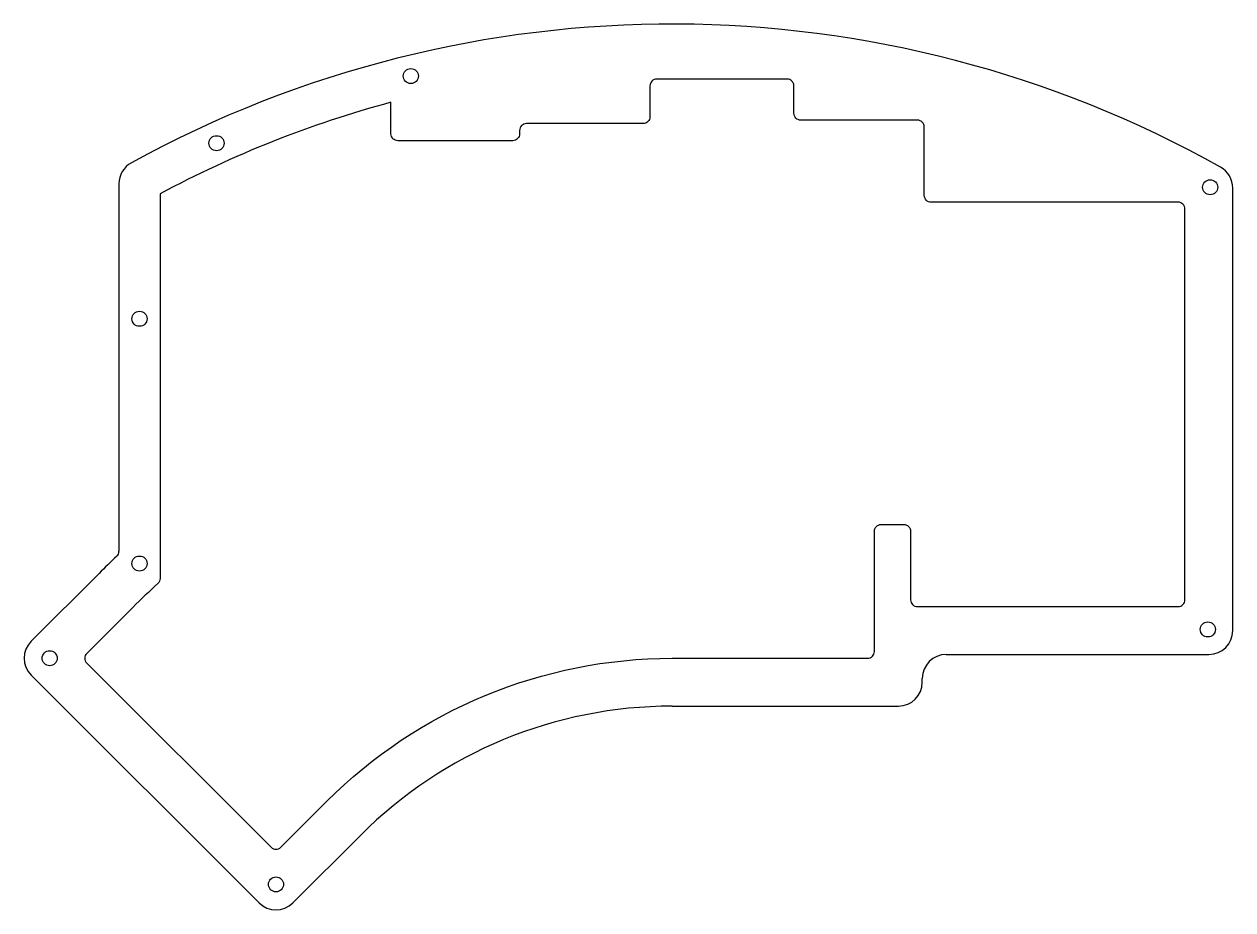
# Model space of a CAD drawing. Header units: millimetres. Extents: x -140 to 37, y -55 to 75.
import ezdxf

# ---------------------------------------------------------------- set-up
doc = ezdxf.new("R2010")
doc.units = ezdxf.units.MM
doc.layers.get('0').update_dxf_attribs({"linetype": 'CONTINUOUS'})

msp = doc.modelspace()

# ---------------------------------------------------------------- linework, layer by layer
for p, q in [((-126.23, 51.31), (-126.23, -2.44)), ((36.57, -14.03), (36.57, 50.69)), ((-129.14, -5.69), (-139.06, -15.61)), ((-5.31, -17.53), (33.07, -17.53)), ((-139.06, -20.55), (-105.75, -53.86)), ((-8.81, -21.59), (-8.81, -21.03)), ((-45.39, -25.09), (-12.31, -25.09)), ((-100.81, -53.86), (-90.89, -43.94))]:
    msp.add_line(p, q)
msp.add_lwpolyline([(-15.81, 0.48, -0.414214), (-14.81, 1.48), (-11.52, 1.48, -0.414214), (-10.53, 0.48), (-10.53, -9.53, 0.414214), (-9.53, -10.53), (28.57, -10.53, 0.414214), (29.57, -9.53), (29.57, 47.62, 0.414214), (28.57, 48.62), (-7.53, 48.62, -0.414214), (-8.53, 49.62), (-8.53, 59.62, 0.414214), (-9.53, 60.62), (-26.58, 60.62, -0.414214), (-27.58, 61.62), (-27.58, 65.62, 0.414214), (-28.57, 66.62), (-47.62, 66.62, 0.414214), (-48.62, 65.62), (-48.62, 61.12, -0.414214), (-49.62, 60.12), (-66.67, 60.12, 0.414214), (-67.67, 59.13), (-67.67, 58.62, -0.414214), (-68.67, 57.62), (-85.47, 57.62, -0.414214), (-86.48, 58.62), (-86.48, 63.23, 0.05761), (-120.23, 49.83), (-120.23, -6.42, -0.210689), (-120.55, -7.16, 0.011303), (-124.19, -10.64), (-130.93, -17.37, 0.414214), (-130.93, -18.79), (-103.99, -45.73, 0.414214), (-102.57, -45.73), (-95.84, -38.99, -0.198912), (-45.39, -18.09), (-16.81, -18.09, 0.414214), (-15.81, -17.09)], format="xyb", close=True)
for centre in [(-83.57, 67.07), (-111.97, 57.25), (33.26, 50.8), (-123.23, 31.57), (-123.23, -4.23), (32.92, -13.87), (-136.36, -18.08), (-103.28, -51.16)]:
    msp.add_circle(centre, 1.1)
for centre, radius, start, end in [((-45.39, -89.44), 164.11, 60.756, 118.7864), ((-122.73, 51.31), 3.5, 118.7864, 180), ((33.07, 50.69), 3.5, 0, 60.756), ((-45.39, -89.44), 118.45, 133.2462, 135), ((-127.23, -2.44), 1, -46.7538, 0), ((33.07, -14.03), 3.5, 270, 360), ((-136.58, -18.08), 3.5, 135, 225), ((-5.31, -21.03), 3.5, 90, 180), ((-12.31, -21.59), 3.5, 270, 360), ((-45.39, -89.44), 64.35, 90, 135), ((-103.28, -51.38), 3.5, 225, 315)]:
    msp.add_arc(centre, radius, start, end)

doc.saveas('drawing.dxf')
